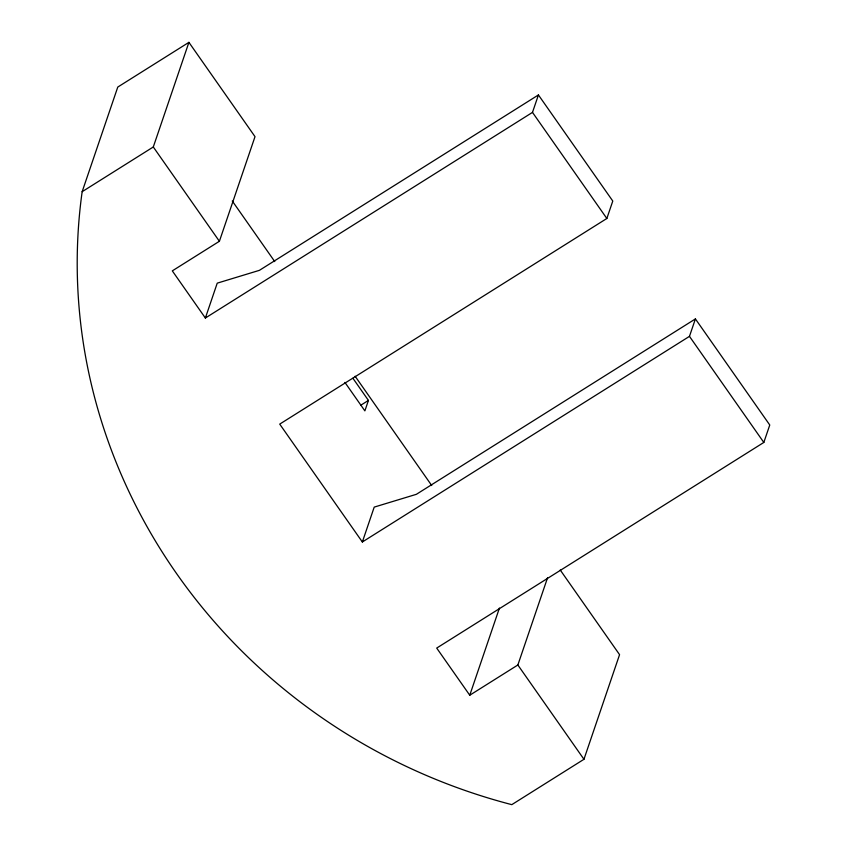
<?xml version="1.0" encoding="UTF-8"?>
<svg xmlns="http://www.w3.org/2000/svg" width="847" height="847" viewBox="0 0 847 847"><rect width="100%" height="100%" fill="white"/><g stroke="black" fill="none" stroke-linecap="round" stroke-linejoin="round"><path stroke-width="1.27" d="M560.238 570.01L619.57 654.657L583.954 759.293L511.8 804.65A569.068 540.28 18.8 0 1 82.159 191.687L117.775 87.061L188.913 42.35L255.011 136.653L219.394 241.279L172.312 270.871L205.366 318.027L532.488 112.386L538.427 94.949L612.783 201.046L606.844 218.484L279.722 424.114L362.347 541.985L689.469 336.354L695.408 318.917L769.764 425.003L763.825 442.441L436.703 648.082L469.757 695.228L517.856 664.99L547.543 577.802M82.159 191.687L153.296 146.976L188.913 42.35M205.366 318.027L217.234 283.152L259.404 270.341L538.427 94.949M352.924 378.281L368.434 400.419L364.877 410.88L344.93 382.421M362.347 541.985L374.215 507.109L416.385 494.309L695.408 318.917M469.757 695.228L499.434 608.04M360.6 405.342L368.434 400.419M532.488 112.386L606.844 218.484M689.469 336.354L763.825 442.441M232.279 200.993L274.746 261.575M355.137 376.259L431.726 485.532M517.856 664.99L583.954 759.293M153.296 146.976L219.394 241.279"/></g></svg>
